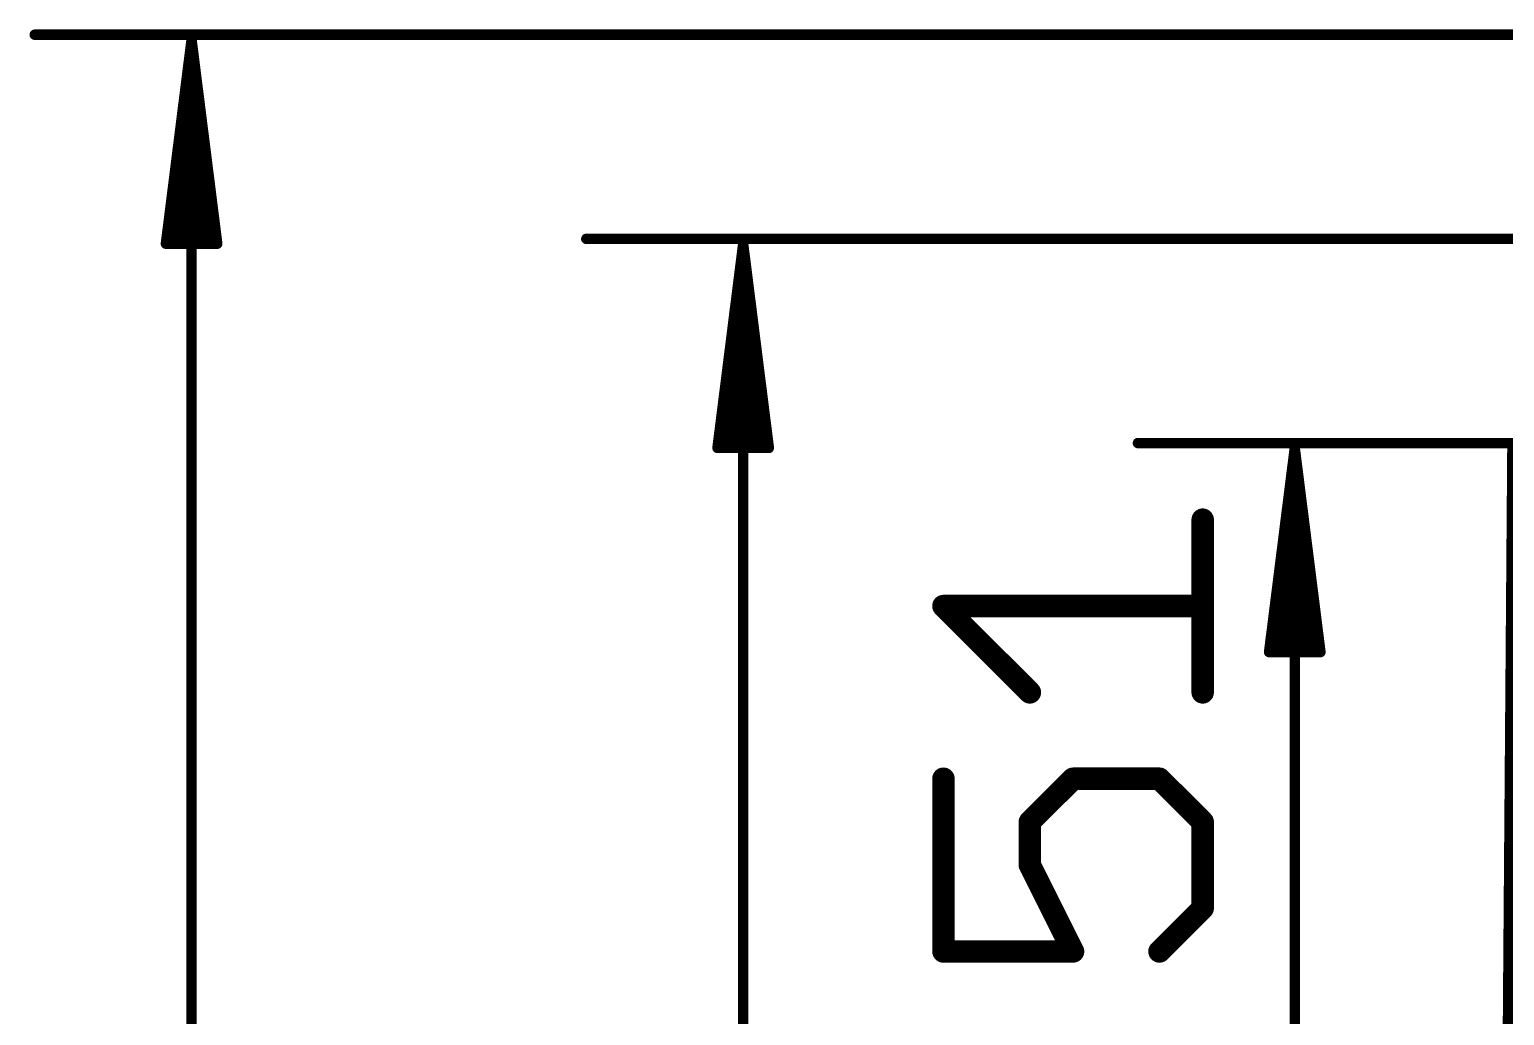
# Model space of a CAD drawing. Extents: x -21 to 66.3, y -17.3 to 56.8.
# Drawn here: x -18.53 to -0.19, y 25.9 to 38.16 of the extents above; entities that cross this region are included whole.
import ezdxf

# ---------------------------------------------------------------- set-up
doc = ezdxf.new("R2010")
doc.units = 0
doc.layers.add('1', color=12, linetype='CONTINUOUS')
doc.layers.add('47', color=253, linetype='CONTINUOUS')

msp = doc.modelspace()

# ---------------------------------------------------------------- linework, layer by layer
at = {"layer": '1', "const_width": 0.3048}
msp.add_lwpolyline([(-0.254, 0), (0, 33.02)], dxfattribs=at)
at = {"layer": '47'}
for points, const_width in [([(2.54, 38.1), (-18.46, 38.1)], 0.13), ([(-16.51, 38.035), (-16.8292, 35.5)], 0.13), ([(-16.51, 38.035), (-16.77, 35.5)], 0.13), ([(-16.51, 38.035), (-16.64, 35.5)], 0.13), ([(-16.51, 38.035), (-16.51, -5.015)], 0.13), ([(-16.1908, 35.5), (-16.51, 38.035)], 0.13), ([(-16.38, 35.5), (-16.51, 38.035)], 0.13), ([(-16.25, 35.5), (-16.51, 38.035)], 0.13), ([(2.54, 35.56), (-11.602, 35.56)], 0.13), ([(-16.8292, 35.5), (-16.1908, 35.5)], 0.13), ([(-9.652, 35.495), (-9.9712, 32.96)], 0.13), ([(-9.652, 35.495), (-9.912, 32.96)], 0.13), ([(-9.652, 35.495), (-9.782, 32.96)], 0.13), ([(-9.652, 35.495), (-9.652, -2.475)], 0.13), ([(-9.3328, 32.96), (-9.652, 35.495)], 0.13), ([(-9.522, 32.96), (-9.652, 35.495)], 0.13), ([(-9.392, 32.96), (-9.652, 35.495)], 0.13), ([(-9.9712, 32.96), (-9.3328, 32.96)], 0.13), ([(8.636, 33.02), (-4.744, 33.02)], 0.13), ([(-2.794, 32.955), (-3.1132, 30.42)], 0.13), ([(-2.794, 32.955), (-3.054, 30.42)], 0.13), ([(-2.794, 32.955), (-2.924, 30.42)], 0.13), ([(-2.794, 16.575), (-2.794, 32.955)], 0.13), ([(-2.4748, 30.42), (-2.794, 32.955)], 0.13), ([(-2.664, 30.42), (-2.794, 32.955)], 0.13), ([(-2.534, 30.42), (-2.794, 32.955)], 0.13), ([(-3.9387, 29.9184), (-3.9387, 32.0673)], 0.2794), ([(-6.0876, 29.9184), (-7.1621, 30.9928)], 0.2794), ([(-7.1621, 30.9928), (-3.9387, 30.9928)], 0.2794), ([(-3.1132, 30.42), (-2.4748, 30.42)], 0.13), ([(-7.1621, 28.8445), (-7.1621, 26.6956)], 0.2794), ([(-6.0876, 28.3073), (-5.5504, 28.8445)], 0.2794), ([(-5.5504, 28.8445), (-4.4759, 28.8445)], 0.2794), ([(-4.4759, 28.8445), (-3.9387, 28.3073)], 0.2794), ([(-6.0876, 27.7701), (-6.0876, 28.3073)], 0.2794), ([(-3.9387, 28.3073), (-3.9387, 27.2328)], 0.2794), ([(-5.5504, 26.6956), (-6.0876, 27.7701)], 0.2794), ([(-3.9387, 27.2328), (-4.4759, 26.6956)], 0.2794), ([(-7.1621, 26.6956), (-5.5504, 26.6956)], 0.2794)]:
    msp.add_lwpolyline(points, dxfattribs=dict(at, const_width=const_width))
for points, const_width in [([(-18.46, 38.1325, 1), (-18.46, 38.0675)], 0.065), ([(-16.4775, 38.035, 1), (-16.5425, 38.035)], 0.065), ([(-16.4778, 38.0391, 1), (-16.5422, 38.0309)], 0.065), ([(-16.4775, 38.0333, 1), (-16.5425, 38.0367)], 0.065), ([(-16.4775, 38.0367, 1), (-16.5425, 38.0333)], 0.065), ([(-16.4777, 38.0383, 1), (-16.5423, 38.0317)], 0.065), ([(-16.4777, 38.0317, 1), (-16.5423, 38.0383)], 0.065), ([(-16.4778, 38.0309, 1), (-16.5422, 38.0391)], 0.065), ([(-11.602, 35.5925, 1), (-11.602, 35.5275)], 0.065), ([(-16.8615, 35.5041, 1), (-16.797, 35.4959)], 0.065), ([(-16.8292, 35.5325, 1), (-16.8292, 35.4675)], 0.065), ([(-16.8023, 35.5033, 1), (-16.7377, 35.4967)], 0.065), ([(-16.6725, 35.5017, 1), (-16.6075, 35.4983)], 0.065), ([(-16.4125, 35.4983, 1), (-16.3475, 35.5017)], 0.065), ([(-16.2823, 35.4967, 1), (-16.2177, 35.5033)], 0.065), ([(-16.223, 35.4959, 1), (-16.1585, 35.5041)], 0.065), ([(-16.1908, 35.4675, 1), (-16.1908, 35.5325)], 0.065), ([(-9.6195, 35.495, 1), (-9.6845, 35.495)], 0.065), ([(-9.6198, 35.4991, 1), (-9.6842, 35.4909)], 0.065), ([(-9.6195, 35.4933, 1), (-9.6845, 35.4967)], 0.065), ([(-9.6195, 35.4967, 1), (-9.6845, 35.4933)], 0.065), ([(-9.6197, 35.4983, 1), (-9.6843, 35.4917)], 0.065), ([(-9.6197, 35.4917, 1), (-9.6843, 35.4983)], 0.065), ([(-9.6198, 35.4909, 1), (-9.6842, 35.4991)], 0.065), ([(-9.9712, 32.9925, 1), (-9.9712, 32.9275)], 0.065), ([(-9.3328, 32.9275, 1), (-9.3328, 32.9925)], 0.065), ([(-4.744, 33.0525, 1), (-4.744, 32.9875)], 0.065), ([(-2.7615, 32.955, 1), (-2.8265, 32.955)], 0.065), ([(-2.7618, 32.9591, 1), (-2.8262, 32.9509)], 0.065), ([(-2.7615, 32.9533, 1), (-2.8265, 32.9567)], 0.065), ([(-2.7615, 32.9567, 1), (-2.8265, 32.9533)], 0.065), ([(-2.7617, 32.9583, 1), (-2.8263, 32.9517)], 0.065), ([(-2.7617, 32.9517, 1), (-2.8263, 32.9583)], 0.065), ([(-2.7618, 32.9509, 1), (-2.8262, 32.9591)], 0.065), ([(-10.0035, 32.9641, 1), (-9.939, 32.9559)], 0.065), ([(-9.9443, 32.9633, 1), (-9.8797, 32.9567)], 0.065), ([(-9.8145, 32.9617, 1), (-9.7495, 32.9583)], 0.065), ([(-9.5545, 32.9583, 1), (-9.4895, 32.9617)], 0.065), ([(-9.4243, 32.9567, 1), (-9.3597, 32.9633)], 0.065), ([(-9.365, 32.9559, 1), (-9.3005, 32.9641)], 0.065), ([(-3.8689, 32.0673, 1), (-4.0086, 32.0673)], 0.1397), ([(-7.1621, 31.0627, 1), (-7.1621, 30.923)], 0.1397), ([(-7.1127, 31.0422, 1), (-7.2114, 30.9434)], 0.1397), ([(-3.9387, 30.923, 1), (-3.9387, 31.0627)], 0.1397), ([(-3.1455, 30.4241, 1), (-3.081, 30.4159)], 0.065), ([(-3.1132, 30.4525, 1), (-3.1132, 30.3875)], 0.065), ([(-3.0863, 30.4233, 1), (-3.0217, 30.4167)], 0.065), ([(-2.9565, 30.4217, 1), (-2.8915, 30.4183)], 0.065), ([(-2.6965, 30.4183, 1), (-2.6315, 30.4217)], 0.065), ([(-2.5663, 30.4167, 1), (-2.5017, 30.4233)], 0.065), ([(-2.507, 30.4159, 1), (-2.4425, 30.4241)], 0.065), ([(-2.4748, 30.3875, 1), (-2.4748, 30.4525)], 0.065), ([(-6.137, 29.869, 1), (-6.0382, 29.9678)], 0.1397), ([(-4.0086, 29.9184, 1), (-3.8689, 29.9184)], 0.1397), ([(-7.0922, 28.8445, 1), (-7.2319, 28.8445)], 0.1397), ([(-5.5504, 28.9144, 1), (-5.5504, 28.7747)], 0.1397), ([(-5.501, 28.7951, 1), (-5.5998, 28.8939)], 0.1397), ([(-4.4265, 28.8939, 1), (-4.5253, 28.7951)], 0.1397), ([(-4.4759, 28.7747, 1), (-4.4759, 28.9144)], 0.1397), ([(-6.0178, 28.3073, 1), (-6.1575, 28.3073)], 0.1397), ([(-6.137, 28.3567, 1), (-6.0382, 28.2579)], 0.1397), ([(-3.8689, 28.3073, 1), (-4.0086, 28.3073)], 0.1397), ([(-3.9881, 28.2579, 1), (-3.8893, 28.3567)], 0.1397), ([(-6.0251, 27.8013, 1), (-6.1501, 27.7388)], 0.1397), ([(-6.1575, 27.7701, 1), (-6.0178, 27.7701)], 0.1397), ([(-3.8893, 27.1835, 1), (-3.9881, 27.2822)], 0.1397), ([(-4.0086, 27.2328, 1), (-3.8689, 27.2328)], 0.1397), ([(-7.1621, 26.7655, 1), (-7.1621, 26.6258)], 0.1397), ([(-5.6129, 26.6644, 1), (-5.4879, 26.7269)], 0.1397), ([(-5.5504, 26.6258, 1), (-5.5504, 26.7655)], 0.1397), ([(-4.5253, 26.745, 1), (-4.4265, 26.6462)], 0.1397), ([(-7.2319, 26.6956, 1), (-7.0922, 26.6956)], 0.1397)]:
    msp.add_lwpolyline(points, format="xyb", dxfattribs=dict(at, const_width=const_width))

doc.saveas('drawing.dxf')
